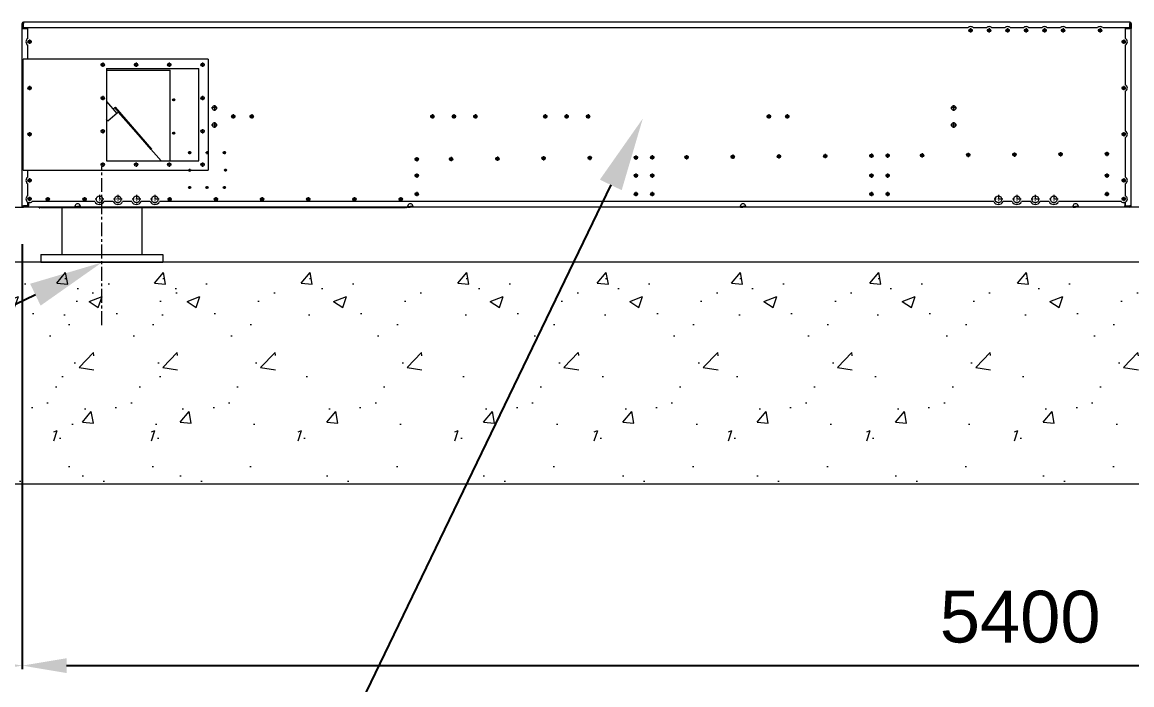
# Model space of a CAD drawing. Header units: millimetres. Extents: x -662582 to 33115, y -140469 to 24125.
# Drawn here: x 13013 to 16015, y 8518 to 10310 of the extents above; entities that cross this region are included whole.
import ezdxf
from ezdxf import colors
from ezdxf.entities.mleader import LeaderData, LeaderLine
from ezdxf.math import Vec2, Vec3

# ---------------------------------------------------------------- set-up
doc = ezdxf.new("R2010")
doc.units = ezdxf.units.MM
doc.linetypes.add('CENTER', pattern=[2, 1.25, -0.25, 0.25, -0.25])
doc.linetypes.add('DASHDOT', pattern=[18.5, 12, -3, 0.5, -3])
for name, color, linetype in [('center', 1, 'CENTER'), ('냉각탑_dim', 1, 'Continuous'), ('냉각탑_기초', 23, 'Continuous')]:
    doc.layers.add(name, color=color, linetype=linetype)
doc.styles.get("Standard").update_dxf_attribs({"font": 'arial.ttf'})
doc.dimstyles.new('1.40', dxfattribs={"dimscale": 20, "dimtxt": 1.5, "dimasz": 1, "dimexe": 0.5, "dimexo": 0.5, "dimgap": 0.5, "dimtad": 1, "dimdec": 0, "dimzin": 0, "dimdsep": 46, "dimtxsty": 'Standard', "dimcen": 0, "dimclrd": 2, "dimclre": 2, "dimclrt": 3, "dimadec": 0, "dimazin": 0, "dimtfac": 1, "dimtdec": 0, "dimtmove": 0, "dimatfit": 0, "dimfxl": 1, "dimtolj": 1, "dimtzin": 0, "dimlwd": -1, "dimlwe": -1, "dimarcsym": 0})

# ---------------------------------------------------------------- blocks, each defined once
blk = doc.blocks.new('*D447')
at = {"color": 2, "transparency": 16777216}
for p, q in [((12013.2, 9710.4), (12013.2, 8560.3)), ((13013.2, 9710.4), (13013.2, 8560.3)), ((12133.2, 8570.3), (12893.2, 8570.3))]:
    blk.add_line(p, q, dxfattribs=at)
for points in [[(12133.2, 8590.3), (12133.2, 8550.3), (12013.2, 8570.3)], [(12893.2, 8590.3), (12893.2, 8550.3), (13013.2, 8570.3)]]:
    blk.add_solid(points, dxfattribs=at)
at = {"layer": 'Defpoints', "color": 0, "transparency": 16777216}
for p in [(12013.2, 9810.4), (13013.2, 9810.4), (13013.2, 8570.3)]:
    blk.add_point(p, dxfattribs=at)
at = {"color": 3, "lineweight": 20, "transparency": 16777216, "insert": (12513.2, 8701.8), "char_height": 140, "attachment_point": 5}
blk.add_mtext('\\A1;1000', dxfattribs=at)
blk = doc.blocks.new('*D448')
at = {"color": 2, "transparency": 16777216}
for p, q in [((13013.2, 9710.4), (13013.2, 8560.3)), ((18413.2, 9710.4), (18413.2, 8560.3)), ((13133.2, 8570.3), (18293.2, 8570.3))]:
    blk.add_line(p, q, dxfattribs=at)
for points in [[(13133.2, 8590.3), (13133.2, 8550.3), (13013.2, 8570.3)], [(18293.2, 8590.3), (18293.2, 8550.3), (18413.2, 8570.3)]]:
    blk.add_solid(points, dxfattribs=at)
at = {"layer": 'Defpoints', "color": 0, "transparency": 16777216}
for p in [(13013.2, 9810.4), (18413.2, 9810.4), (18413.2, 8570.3)]:
    blk.add_point(p, dxfattribs=at)
at = {"color": 3, "lineweight": 20, "transparency": 16777216, "insert": (15713.2, 8701.8), "char_height": 140, "attachment_point": 5}
blk.add_mtext('\\A1;5400', dxfattribs=at)
blk = doc.blocks.new('*D452')
at = {"color": 2, "transparency": 16777216}
for p, q in [((11313.2, 9562.1), (11313.2, 7862.6)), ((19513.2, 9562.1), (19513.2, 7862.6)), ((11433.2, 7872.6), (19393.2, 7872.6))]:
    blk.add_line(p, q, dxfattribs=at)
for points in [[(11433.2, 7892.6), (11433.2, 7852.6), (11313.2, 7872.6)], [(19393.2, 7892.6), (19393.2, 7852.6), (19513.2, 7872.6)]]:
    blk.add_solid(points, dxfattribs=at)
at = {"layer": 'Defpoints', "color": 0, "transparency": 16777216}
for p in [(11313.2, 9662.1), (19513.2, 9662.1), (19513.2, 7872.6)]:
    blk.add_point(p, dxfattribs=at)
at = {"color": 3, "lineweight": 20, "transparency": 16777216, "insert": (15413.2, 8004.1), "char_height": 140, "attachment_point": 5}
blk.add_mtext('\\A1;8200', dxfattribs=at)
blk = doc.blocks.new('1')
at = {"color": 7, "lineweight": 20, "ltscale": 0.3375}
for p, q in [((13013.2, 10293.4), (13013.2, 10306.9)), ((13015.2, 10306.9), (13015.2, 10293.4)), ((16011.2, 10293.4), (16011.2, 10306.9)), ((16013.2, 10306.9), (16013.2, 10293.4)), ((13016.7, 9812.4), (13030.2, 9812.4)), ((13030.2, 9810.4), (13016.7, 9810.4)), ((15996.2, 9812.4), (16009.7, 9812.4)), ((16009.7, 9810.4), (15996.2, 9810.4))]:
    blk.add_line(p, q, dxfattribs=at)
at = {"color": 7, "lineweight": 20, "ltscale": 0.05}
for p, q in [((13013.2, 10306.9), (13015.2, 10306.9)), ((16013.2, 10306.9), (16011.2, 10306.9)), ((13016.7, 9810.4), (13016.7, 9812.4)), ((13059.2, 9808.4), (13061.2, 9808.4)), ((13156.4, 9810.4), (13156.4, 9812.4)), ((13170, 9810.4), (13170, 9812.4)), ((14053.2, 9808.4), (14051.2, 9808.4)), ((14056.4, 9810.4), (14056.4, 9812.4)), ((14070, 9810.4), (14070, 9812.4)), ((14956.4, 9810.4), (14956.4, 9812.4)), ((14970, 9810.4), (14970, 9812.4)), ((15856.4, 9810.4), (15856.4, 9812.4)), ((15870, 9810.4), (15870, 9812.4)), ((16009.7, 9810.4), (16009.7, 9812.4))]:
    blk.add_line(p, q, dxfattribs=at)
at = {"color": 7, "lineweight": 20, "ltscale": 0.0375}
for p, q in [((13015.2, 10306.9), (13016.7, 10306.9)), ((16011.2, 10306.9), (16009.7, 10306.9)), ((13263, 10078.7), (13264.1, 10079.6)), ((13264.1, 10079.6), (13265.3, 10080.6)), ((13362.5, 9966.4), (13363.7, 9967.4)), ((13016.7, 9812.4), (13016.7, 9813.9)), ((16009.7, 9812.4), (16009.7, 9813.9))]:
    blk.add_line(p, q, dxfattribs=at)
at = {"color": 7, "lineweight": 20}
for p, q in [((16009.7, 10310.4), (13016.7, 10310.4)), ((13013.2, 9813.9), (13013.2, 10293.4)), ((15572.1, 10295.4), (13016.7, 10295.4)), ((13028.2, 10266.1), (13028.2, 10293.4)), ((15622.1, 10295.4), (15586.4, 10295.4)), ((15672.1, 10295.4), (15636.4, 10295.4)), ((15722.1, 10295.4), (15686.4, 10295.4)), ((15772.1, 10295.4), (15736.4, 10295.4)), ((15822.1, 10295.4), (15786.4, 10295.4)), ((15922.1, 10295.4), (15836.4, 10295.4)), ((16009.7, 10295.4), (15936.4, 10295.4)), ((15998.2, 10266.1), (15998.2, 10293.4)), ((16013.2, 9813.9), (16013.2, 10293.4)), ((13028.2, 10210.4), (13028.2, 10248.8)), ((15998.2, 10141.1), (15998.2, 10248.8)), ((13016.2, 9910.4), (13016.2, 10210.4)), ((13516.2, 10210.4), (13016.2, 10210.4)), ((13516.2, 10210.4), (13516.2, 9910.4)), ((13241.2, 10185.4), (13491.2, 10185.4)), ((13241.2, 10185.4), (13241.2, 9935.4)), ((13241.2, 10180.4), (13413.2, 10180.4)), ((13413.2, 9935.4), (13413.2, 10180.4)), ((13491.2, 9935.4), (13491.2, 10185.4)), ((15998.2, 10016.1), (15998.2, 10123.8)), ((13241.2, 10096.1), (13269.3, 10063.8)), ((13270.1, 10064.4), (13245.3, 10042.6)), ((13362.5, 9966.4), (13264.1, 10079.6)), ((13363.7, 9967.4), (13265.3, 10080.6)), ((13389.4, 9935.4), (13273.1, 10067.1)), ((15998.2, 9891.1), (15998.2, 9998.8)), ((13016.2, 9910.4), (13516.2, 9910.4)), ((13241.2, 9935.4), (13491.2, 9935.4)), ((13028.2, 9841.1), (13028.2, 9873.8)), ((15998.2, 9841.1), (15998.2, 9873.8)), ((13209.6, 9825.4), (13040.4, 9825.4)), ((13259.6, 9825.4), (13234.9, 9825.4)), ((13309.6, 9825.4), (13284.9, 9825.4)), ((13359.6, 9825.4), (13334.9, 9825.4)), ((15641.6, 9825.4), (13384.9, 9825.4)), ((15691.6, 9825.4), (15666.9, 9825.4)), ((15741.6, 9825.4), (15716.9, 9825.4)), ((15791.6, 9825.4), (15766.9, 9825.4)), ((15986.1, 9825.4), (15816.9, 9825.4)), ((13156.4, 9810.4), (13030.2, 9810.4)), ((14049.7, 9808.4), (13062.7, 9808.4)), ((13120.2, 9808.4), (13120.2, 9682.4)), ((14056.4, 9810.4), (13170, 9810.4)), ((13336.5, 9808.4), (13336.5, 9682.4)), ((14956.4, 9810.4), (14070, 9810.4)), ((15856.4, 9810.4), (14970, 9810.4)), ((15996.2, 9810.4), (15870, 9810.4)), ((13063.4, 9682.4), (13393.4, 9682.4)), ((13063.4, 9682.4), (13063.4, 9660.4)), ((13393.4, 9682.4), (13393.4, 9660.4)), ((13393.4, 9660.4), (13063.4, 9660.4))]:
    blk.add_line(p, q, dxfattribs=at)
at = {"color": 7, "lineweight": 20, "ltscale": 0.0875}
for p, q in [((13016.7, 10310.4), (13016.7, 10306.9)), ((16009.7, 10310.4), (16009.7, 10306.9)), ((13013.2, 10293.4), (13016.7, 10293.4)), ((16013.2, 10293.4), (16009.7, 10293.4)), ((13013.2, 9813.9), (13016.7, 9813.9)), ((13030.2, 9810.4), (13030.2, 9813.9)), ((15996.2, 9810.4), (15996.2, 9813.9)), ((16013.2, 9813.9), (16009.7, 9813.9))]:
    blk.add_line(p, q, dxfattribs=at)
at = {"color": 7, "lineweight": 20, "ltscale": 0.2875}
for p, q in [((13016.7, 10295.4), (13016.7, 10306.9)), ((16009.7, 10295.4), (16009.7, 10306.9)), ((13016.7, 10293.4), (13028.2, 10293.4)), ((15998.2, 10293.4), (16009.7, 10293.4)), ((13028.2, 9813.9), (13016.7, 9813.9)), ((15998.2, 9813.9), (16009.7, 9813.9))]:
    blk.add_line(p, q, dxfattribs=at)
at = {"color": 7, "linetype": 'DASHDOT', "lineweight": 20, "ltscale": 0.2925}
for p, q in [((15585.1, 10288.4), (15573.4, 10288.4)), ((15579.2, 10294.3), (15579.2, 10282.6)), ((15635.1, 10288.4), (15623.4, 10288.4)), ((15629.2, 10294.3), (15629.2, 10282.6)), ((15685.1, 10288.4), (15673.4, 10288.4)), ((15679.2, 10294.3), (15679.2, 10282.6)), ((15735.1, 10288.4), (15723.4, 10288.4)), ((15729.2, 10294.3), (15729.2, 10282.6)), ((15785.1, 10288.4), (15773.4, 10288.4)), ((15779.2, 10294.3), (15779.2, 10282.6)), ((15835.1, 10288.4), (15823.4, 10288.4)), ((15829.2, 10294.3), (15829.2, 10282.6)), ((15935.1, 10288.4), (15923.4, 10288.4)), ((15929.2, 10294.3), (15929.2, 10282.6)), ((13033.2, 10263.3), (13033.2, 10251.6)), ((15999.1, 10257.4), (15987.4, 10257.4)), ((15993.2, 10263.3), (15993.2, 10251.6)), ((13231.2, 10201.3), (13231.2, 10189.6)), ((13321.2, 10201.3), (13321.2, 10189.6)), ((13411.2, 10201.3), (13411.2, 10189.6)), ((13501.2, 10201.3), (13501.2, 10189.6)), ((13033.2, 10138.3), (13033.2, 10126.6)), ((15999.1, 10132.4), (15987.4, 10132.4)), ((15993.2, 10138.3), (15993.2, 10126.6)), ((13231.2, 10111.3), (13231.2, 10099.6)), ((13501.2, 10111.3), (13501.2, 10099.6)), ((13584.2, 10061.3), (13584.2, 10049.6)), ((13634.2, 10061.3), (13634.2, 10049.6)), ((14123.2, 10061.3), (14123.2, 10049.6)), ((14181.2, 10061.3), (14181.2, 10049.6)), ((14239.2, 10061.3), (14239.2, 10049.6)), ((14428.2, 10061.3), (14428.2, 10049.6)), ((14486.2, 10061.3), (14486.2, 10049.6)), ((14544.2, 10061.3), (14544.2, 10049.6)), ((15033.2, 10061.3), (15033.2, 10049.6)), ((15083.2, 10061.3), (15083.2, 10049.6)), ((15089.1, 10055.4), (15077.4, 10055.4)), ((13033.2, 10013.3), (13033.2, 10001.6)), ((13231.2, 10021.3), (13231.2, 10009.6)), ((13501.2, 10021.3), (13501.2, 10009.6)), ((15999.1, 10007.4), (15987.4, 10007.4)), ((15993.2, 10013.3), (15993.2, 10001.6)), ((14080.7, 9945.5), (14080.7, 9933.8)), ((14173.7, 9946.2), (14173.7, 9934.5)), ((14298.7, 9947.2), (14298.7, 9935.5)), ((14423.7, 9948.2), (14423.7, 9936.5)), ((14548.7, 9949.2), (14548.7, 9937.5)), ((14673.7, 9950.1), (14673.7, 9938.4)), ((14717.7, 9950.5), (14717.7, 9938.8)), ((14810.7, 9951.2), (14810.7, 9939.5)), ((14935.7, 9952.2), (14935.7, 9940.5)), ((15066.6, 9947.3), (15054.9, 9947.3)), ((15060.7, 9953.2), (15060.7, 9941.5)), ((15191.6, 9948.3), (15179.9, 9948.3)), ((15185.7, 9954.2), (15185.7, 9942.5)), ((15316.6, 9949.2), (15304.9, 9949.2)), ((15310.7, 9955.1), (15310.7, 9943.4)), ((15360.6, 9949.6), (15348.9, 9949.6)), ((15354.7, 9955.5), (15354.7, 9943.8)), ((15453.6, 9950.3), (15441.9, 9950.3)), ((15447.7, 9956.2), (15447.7, 9944.5)), ((15578.6, 9951.3), (15566.9, 9951.3)), ((15572.7, 9957.2), (15572.7, 9945.5)), ((15703.6, 9952.3), (15691.9, 9952.3)), ((15697.7, 9958.2), (15697.7, 9946.5)), ((15828.6, 9953.3), (15816.9, 9953.3)), ((15822.7, 9959.2), (15822.7, 9947.5)), ((15953.6, 9954.2), (15941.9, 9954.2)), ((15947.7, 9960.1), (15947.7, 9948.4)), ((13231.2, 9931.3), (13231.2, 9919.6)), ((13321.2, 9931.3), (13321.2, 9919.6)), ((13411.2, 9931.3), (13411.2, 9919.6)), ((13501.2, 9931.3), (13501.2, 9919.6)), ((13033.2, 9888.3), (13033.2, 9876.6)), ((14080.7, 9901.3), (14080.7, 9889.6)), ((14673.7, 9901.3), (14673.7, 9889.6)), ((14717.7, 9901.3), (14717.7, 9889.6)), ((15316.6, 9895.4), (15304.9, 9895.4)), ((15310.7, 9901.3), (15310.7, 9889.6)), ((15360.6, 9895.4), (15348.9, 9895.4)), ((15354.7, 9901.3), (15354.7, 9889.6)), ((15953.6, 9895.4), (15941.9, 9895.4)), ((15947.7, 9901.3), (15947.7, 9889.6)), ((15999.1, 9882.4), (15987.4, 9882.4)), ((15993.2, 9888.3), (15993.2, 9876.6)), ((14080.7, 9851.3), (14080.7, 9839.6)), ((14673.7, 9851.3), (14673.7, 9839.6)), ((14717.7, 9851.3), (14717.7, 9839.6)), ((15310.7, 9851.3), (15310.7, 9839.6)), ((15354.7, 9851.3), (15354.7, 9839.6)), ((15947.7, 9851.3), (15947.7, 9839.6)), ((13033.2, 9838.3), (13033.2, 9826.6)), ((13082.2, 9837.3), (13082.2, 9825.6)), ((13182.2, 9837.3), (13182.2, 9825.6)), ((13412.2, 9837.3), (13412.2, 9825.6)), ((13537.2, 9837.3), (13537.2, 9825.6)), ((13662.2, 9837.3), (13662.2, 9825.6)), ((13787.2, 9837.3), (13787.2, 9825.6)), ((13912.2, 9837.3), (13912.2, 9825.6)), ((14037.2, 9837.3), (14037.2, 9825.6)), ((15316.6, 9845.4), (15304.9, 9845.4)), ((15360.6, 9845.4), (15348.9, 9845.4)), ((15953.6, 9845.4), (15941.9, 9845.4)), ((15999.1, 9832.4), (15987.4, 9832.4)), ((15993.2, 9838.3), (15993.2, 9826.6))]:
    blk.add_line(p, q, dxfattribs=at)
at = {"color": 7, "linetype": 'DASHDOT', "lineweight": 20, "ltscale": 0.292499}
for p, q in [((13039.1, 10257.4), (13027.4, 10257.4)), ((13237.1, 10195.4), (13225.4, 10195.4)), ((13327.1, 10195.4), (13315.4, 10195.4)), ((13417.1, 10195.4), (13405.4, 10195.4)), ((13507.1, 10195.4), (13495.4, 10195.4)), ((13039.1, 10132.4), (13027.4, 10132.4)), ((13237.1, 10105.4), (13225.4, 10105.4)), ((13507.1, 10105.4), (13495.4, 10105.4)), ((13590.1, 10055.4), (13578.4, 10055.4)), ((13640.1, 10055.4), (13628.4, 10055.4)), ((14129.1, 10055.4), (14117.4, 10055.4)), ((14187.1, 10055.4), (14175.4, 10055.4)), ((14245.1, 10055.4), (14233.4, 10055.4)), ((14434.1, 10055.4), (14422.4, 10055.4)), ((14492.1, 10055.4), (14480.4, 10055.4)), ((14550.1, 10055.4), (14538.4, 10055.4)), ((15039.1, 10055.4), (15027.4, 10055.4)), ((13039.1, 10007.4), (13027.4, 10007.4)), ((13237.1, 10015.4), (13225.4, 10015.4)), ((13507.1, 10015.4), (13495.4, 10015.4)), ((14086.6, 9939.6), (14074.9, 9939.6)), ((14179.6, 9940.3), (14167.9, 9940.3)), ((14304.6, 9941.3), (14292.9, 9941.3)), ((14429.6, 9942.3), (14417.9, 9942.3)), ((14554.6, 9943.3), (14542.9, 9943.3)), ((14679.6, 9944.2), (14667.9, 9944.2)), ((14723.6, 9944.6), (14711.9, 9944.6)), ((14816.6, 9945.3), (14804.9, 9945.3)), ((14941.6, 9946.3), (14929.9, 9946.3)), ((13237.1, 9925.4), (13225.4, 9925.4)), ((13327.1, 9925.4), (13315.4, 9925.4)), ((13417.1, 9925.4), (13405.4, 9925.4)), ((13507.1, 9925.4), (13495.4, 9925.4)), ((13039.1, 9882.4), (13027.4, 9882.4)), ((14086.6, 9895.4), (14074.9, 9895.4)), ((14679.6, 9895.4), (14667.9, 9895.4)), ((14723.6, 9895.4), (14711.9, 9895.4)), ((13039.1, 9832.4), (13027.4, 9832.4)), ((13088.1, 9831.4), (13076.4, 9831.4)), ((13188.1, 9831.4), (13176.4, 9831.4)), ((13418.1, 9831.4), (13406.4, 9831.4)), ((13543.1, 9831.4), (13531.4, 9831.4)), ((13668.1, 9831.4), (13656.4, 9831.4)), ((13793.1, 9831.4), (13781.4, 9831.4)), ((13918.1, 9831.4), (13906.4, 9831.4)), ((14043.1, 9831.4), (14031.4, 9831.4)), ((14086.6, 9845.4), (14074.9, 9845.4)), ((14679.6, 9845.4), (14667.9, 9845.4)), ((14723.6, 9845.4), (14711.9, 9845.4))]:
    blk.add_line(p, q, dxfattribs=at)
at = {"color": 7, "linetype": 'DASHDOT', "lineweight": 20, "ltscale": 0.195001}
for p, q in [((13427.1, 10100.4), (13419.3, 10100.4)), ((13427.1, 10010.4), (13419.3, 10010.4)), ((13470.1, 9957.4), (13462.3, 9957.4)), ((13517.1, 9957.4), (13509.3, 9957.4)), ((13564.1, 9957.4), (13556.3, 9957.4)), ((14084.1, 9939.6), (14076.3, 9939.6)), ((14177.1, 9940.3), (14169.3, 9940.3)), ((14302.1, 9941.3), (14294.3, 9941.3)), ((14427.1, 9942.3), (14419.3, 9942.3)), ((14677.1, 9944.3), (14669.3, 9944.3)), ((14721.1, 9944.6), (14713.3, 9944.6)), ((14814.1, 9945.3), (14806.3, 9945.3)), ((14939.1, 9946.3), (14931.3, 9946.3)), ((15189.1, 9948.3), (15181.3, 9948.3)), ((13470.1, 9910.4), (13462.3, 9910.4)), ((13567.1, 9910.4), (13559.3, 9910.4)), ((14084.1, 9895.4), (14076.3, 9895.4)), ((14677.1, 9895.4), (14669.3, 9895.4)), ((14721.1, 9895.4), (14713.3, 9895.4)), ((13470.1, 9863.4), (13462.3, 9863.4)), ((13517.1, 9863.4), (13509.3, 9863.4)), ((13564.1, 9863.4), (13556.3, 9863.4)), ((14084.1, 9845.4), (14076.3, 9845.4)), ((14677.1, 9845.4), (14669.3, 9845.4)), ((14721.1, 9845.4), (14713.3, 9845.4))]:
    blk.add_line(p, q, dxfattribs=at)
at = {"color": 7, "linetype": 'DASHDOT', "lineweight": 20, "ltscale": 0.195}
for p, q in [((13423.2, 10104.3), (13423.2, 10096.5)), ((13423.2, 10014.3), (13423.2, 10006.5)), ((13466.2, 9961.3), (13466.2, 9953.5)), ((13513.2, 9961.3), (13513.2, 9953.5)), ((13560.2, 9961.3), (13560.2, 9953.5)), ((14080.2, 9943.5), (14080.2, 9935.7)), ((14173.2, 9944.2), (14173.2, 9936.4)), ((14298.2, 9945.2), (14298.2, 9937.4)), ((14423.2, 9946.2), (14423.2, 9938.4)), ((14548.2, 9947.2), (14548.2, 9939.4)), ((14673.2, 9948.2), (14673.2, 9940.4)), ((14717.2, 9948.5), (14717.2, 9940.7)), ((14810.2, 9949.2), (14810.2, 9941.4)), ((14935.2, 9950.2), (14935.2, 9942.4)), ((15064.1, 9947.3), (15056.3, 9947.3)), ((15060.2, 9951.2), (15060.2, 9943.4)), ((15185.2, 9952.2), (15185.2, 9944.4)), ((15314.1, 9949.3), (15306.3, 9949.3)), ((15310.2, 9953.2), (15310.2, 9945.4)), ((15358.1, 9949.6), (15350.3, 9949.6)), ((15354.2, 9953.5), (15354.2, 9945.7)), ((15451.1, 9950.3), (15443.3, 9950.3)), ((15447.2, 9954.2), (15447.2, 9946.4)), ((15576.1, 9951.3), (15568.3, 9951.3)), ((15572.2, 9955.2), (15572.2, 9947.4)), ((15701.1, 9952.3), (15693.3, 9952.3)), ((15697.2, 9956.2), (15697.2, 9948.4)), ((15826.1, 9953.3), (15818.3, 9953.3)), ((15822.2, 9957.2), (15822.2, 9949.4)), ((15951.1, 9954.3), (15943.3, 9954.3)), ((15947.2, 9958.2), (15947.2, 9950.4)), ((13466.2, 9914.3), (13466.2, 9906.5)), ((13563.2, 9914.3), (13563.2, 9906.5)), ((14080.2, 9899.3), (14080.2, 9891.5)), ((14673.2, 9899.3), (14673.2, 9891.5)), ((14717.2, 9899.3), (14717.2, 9891.5)), ((15314.1, 9895.4), (15306.3, 9895.4)), ((15310.2, 9899.3), (15310.2, 9891.5)), ((15358.1, 9895.4), (15350.3, 9895.4)), ((15354.2, 9899.3), (15354.2, 9891.5)), ((15951.1, 9895.4), (15943.3, 9895.4)), ((15947.2, 9899.3), (15947.2, 9891.5)), ((13466.2, 9867.3), (13466.2, 9859.5)), ((13513.2, 9867.3), (13513.2, 9859.5)), ((13560.2, 9867.3), (13560.2, 9859.5)), ((14080.2, 9849.3), (14080.2, 9841.5)), ((14673.2, 9849.3), (14673.2, 9841.5)), ((14717.2, 9849.3), (14717.2, 9841.5)), ((15310.2, 9849.3), (15310.2, 9841.5)), ((15354.2, 9849.3), (15354.2, 9841.5)), ((15947.2, 9849.3), (15947.2, 9841.5)), ((15314.1, 9845.4), (15306.3, 9845.4)), ((15358.1, 9845.4), (15350.3, 9845.4)), ((15951.1, 9845.4), (15943.3, 9845.4))]:
    blk.add_line(p, q, dxfattribs=at)
at = {"color": 7, "lineweight": 20, "ltscale": 0.125001}
blk.add_line((13259.2, 10075.4), (13263, 10078.7), dxfattribs=at)
at = {"color": 7, "lineweight": 20, "ltscale": 0.1}
blk.add_line((13270.1, 10064.4), (13273.1, 10067.1), dxfattribs=at)
at = {"color": 7, "linetype": 'DASHDOT', "lineweight": 20, "ltscale": 0.389996}
for p, q in [((13541, 10078.4), (13525.4, 10078.4)), ((13541, 10032.4), (13525.4, 10032.4))]:
    blk.add_line(p, q, dxfattribs=at)
at = {"color": 7, "linetype": 'DASHDOT', "lineweight": 20, "ltscale": 0.389999}
for p, q in [((13533.2, 10086.2), (13533.2, 10070.6)), ((15533.2, 10086.2), (15533.2, 10070.6))]:
    blk.add_line(p, q, dxfattribs=at)
at = {"color": 7, "linetype": 'DASHDOT', "lineweight": 20, "ltscale": 0.390001}
for p, q in [((15541, 10078.4), (15525.4, 10078.4)), ((15541, 10032.4), (15525.4, 10032.4))]:
    blk.add_line(p, q, dxfattribs=at)
at = {"color": 7, "lineweight": 20, "ltscale": 0.157289}
blk.add_line((13245.3, 10042.6), (13241.2, 10047.3), dxfattribs=at)
at = {"color": 7, "lineweight": 20, "ltscale": 0.1554}
blk.add_line((13245.3, 10042.6), (13241.2, 10047.2), dxfattribs=at)
at = {"color": 7, "linetype": 'DASHDOT', "lineweight": 20, "ltscale": 0.39}
for p, q in [((13533.2, 10040.2), (13533.2, 10024.6)), ((15533.2, 10040.2), (15533.2, 10024.6))]:
    blk.add_line(p, q, dxfattribs=at)
at = {"color": 7, "lineweight": 20, "ltscale": 0.15}
for p, q in [((13033.2, 10004.4), (13033.2, 10010.4)), ((13033.2, 9829.4), (13033.2, 9835.4))]:
    blk.add_line(p, q, dxfattribs=at)
at = {"color": 7, "lineweight": 20, "ltscale": 0.010428}
blk.add_line((13362.2, 9966.2), (13362.5, 9966.4), dxfattribs=at)
at = {"color": 7, "linetype": 'DASHDOT', "lineweight": 20, "ltscale": 0.194998}
blk.add_line((14552.1, 9943.3), (14544.3, 9943.3), dxfattribs=at)
at = {"color": 7, "lineweight": 20, "ltscale": 0.483494}
blk.add_line((13028.2, 9891.1), (13028.2, 9910.4), dxfattribs=at)
at = {"color": 7, "lineweight": 20, "ltscale": 0.245994}
for p, q in [((13028.2, 9813.9), (13028.2, 9823.8)), ((15998.2, 9813.9), (15998.2, 9823.8))]:
    blk.add_line(p, q, dxfattribs=at)
at = {"color": 7, "lineweight": 20, "ltscale": 0.224015}
for p, q in [((13030.2, 9822.9), (13030.2, 9813.9)), ((15996.2, 9822.9), (15996.2, 9813.9))]:
    blk.add_line(p, q, dxfattribs=at)
at = {"color": 7, "linetype": 'DASHDOT', "lineweight": 20}
for p, q in [((13233.9, 9831.4), (13210.5, 9831.4)), ((13222.2, 9843.1), (13222.2, 9819.7)), ((13283.9, 9831.4), (13260.5, 9831.4)), ((13272.2, 9843.1), (13272.2, 9819.7)), ((13333.9, 9831.4), (13310.5, 9831.4)), ((13322.2, 9843.1), (13322.2, 9819.7)), ((13383.9, 9831.4), (13360.5, 9831.4)), ((13372.2, 9843.1), (13372.2, 9819.7)), ((15665.9, 9831.4), (15642.5, 9831.4)), ((15654.2, 9843.1), (15654.2, 9819.7)), ((15715.9, 9831.4), (15692.5, 9831.4)), ((15704.2, 9843.1), (15704.2, 9819.7)), ((15765.9, 9831.4), (15742.5, 9831.4)), ((15754.2, 9843.1), (15754.2, 9819.7)), ((15815.9, 9831.4), (15792.5, 9831.4)), ((15804.2, 9843.1), (15804.2, 9819.7))]:
    blk.add_line(p, q, dxfattribs=at)
at = {"lineweight": 20}
for p, q in [((12013.2, 9810.4), (13013.2, 9810.4)), ((13013.2, 9810.4), (13013.2, 9813.9)), ((13013.2, 9810.4), (13016.7, 9810.4)), ((18413.2, 9810.4), (13513.2, 9810.4)), ((11313.2, 9662.1), (19513.2, 9662.1))]:
    blk.add_line(p, q, dxfattribs=at)
at = {"color": 7, "lineweight": 20, "ltscale": 0.050016}
for p, q in [((13059.2, 9808.4), (13059.2, 9810.4)), ((13061.2, 9808.4), (13061.2, 9810.4))]:
    blk.add_line(p, q, dxfattribs=at)
at = {"color": 7, "lineweight": 20, "ltscale": 0.049866}
for p, q in [((13062.7, 9810.4), (13062.7, 9808.4)), ((14049.7, 9810.4), (14049.7, 9808.4))]:
    blk.add_line(p, q, dxfattribs=at)
at = {"color": 7, "lineweight": 20, "ltscale": 0.169248}
for p, q in [((13156.4, 9812.4), (13163.2, 9812.4)), ((13156.4, 9810.4), (13163.2, 9810.4)), ((13170, 9812.4), (13163.2, 9812.4)), ((13170, 9810.4), (13163.2, 9810.4)), ((14056.4, 9812.4), (14063.2, 9812.4)), ((14056.4, 9810.4), (14063.2, 9810.4)), ((14070, 9812.4), (14063.2, 9812.4)), ((14070, 9810.4), (14063.2, 9810.4)), ((14956.4, 9812.4), (14963.2, 9812.4)), ((14956.4, 9810.4), (14963.2, 9810.4)), ((14970, 9812.4), (14963.2, 9812.4)), ((14970, 9810.4), (14963.2, 9810.4)), ((15856.4, 9812.4), (15863.2, 9812.4)), ((15856.4, 9810.4), (15863.2, 9810.4)), ((15870, 9812.4), (15863.2, 9812.4)), ((15870, 9810.4), (15863.2, 9810.4))]:
    blk.add_line(p, q, dxfattribs=at)
at = {"color": 7, "lineweight": 20, "ltscale": 0.050015}
for p, q in [((14051.2, 9810.4), (14051.2, 9808.4)), ((14053.2, 9810.4), (14053.2, 9808.4))]:
    blk.add_line(p, q, dxfattribs=at)
at = {"color": 7, "lineweight": 20}
for centre, radius in [((15579.2, 10288.4), 4.5), ((15579.2, 10288.4), 3), ((15629.2, 10288.4), 4.5), ((15629.2, 10288.4), 3), ((15679.2, 10288.4), 4.5), ((15679.2, 10288.4), 3), ((15729.2, 10288.4), 4.5), ((15729.2, 10288.4), 3), ((15779.2, 10288.4), 4.5), ((15779.2, 10288.4), 3), ((15829.2, 10288.4), 4.5), ((15829.2, 10288.4), 3), ((15929.2, 10288.4), 4.5), ((15929.2, 10288.4), 3), ((13033.2, 10257.4), 4.5), ((13033.2, 10257.4), 3), ((15993.2, 10257.4), 4.5), ((15993.2, 10257.4), 3), ((13231.2, 10195.4), 4.5), ((13321.2, 10195.4), 4.5), ((13411.2, 10195.4), 4.5), ((13501.2, 10195.4), 4.5), ((13033.2, 10132.4), 4.5), ((13033.2, 10132.4), 3), ((15993.2, 10132.4), 4.5), ((15993.2, 10132.4), 3), ((13231.2, 10105.4), 4.5), ((13423.2, 10100.4), 3), ((13501.2, 10105.4), 4.5), ((13533.2, 10078.4), 6), ((13584.2, 10055.4), 4.5), ((13584.2, 10055.4), 3), ((13634.2, 10055.4), 4.5), ((13634.2, 10055.4), 3), ((14123.2, 10055.4), 4.5), ((14123.2, 10055.4), 3), ((14181.2, 10055.4), 4.5), ((14181.2, 10055.4), 3), ((14239.2, 10055.4), 4.5), ((14239.2, 10055.4), 3), ((14428.2, 10055.4), 4.5), ((14428.2, 10055.4), 3), ((14486.2, 10055.4), 4.5), ((14486.2, 10055.4), 3), ((14544.2, 10055.4), 4.5), ((14544.2, 10055.4), 3), ((15033.2, 10055.4), 4.5), ((15033.2, 10055.4), 3), ((15083.2, 10055.4), 4.5), ((15083.2, 10055.4), 3), ((15533.2, 10078.4), 6), ((13533.2, 10032.4), 6), ((15533.2, 10032.4), 6), ((13033.2, 10007.4), 4.5), ((13033.2, 10007.4), 3), ((13231.2, 10015.4), 4.5), ((13423.2, 10010.4), 3), ((13501.2, 10015.4), 4.5), ((15993.2, 10007.4), 4.5), ((15993.2, 10007.4), 3), ((13466.2, 9957.4), 3), ((13560.2, 9957.4), 3), ((14080.7, 9939.6), 4.5), ((14080.2, 9939.6), 3), ((14173.7, 9940.3), 4.5), ((14173.2, 9940.3), 3), ((14298.7, 9941.3), 4.5), ((14298.2, 9941.3), 3), ((14423.7, 9942.3), 4.5), ((14423.2, 9942.3), 3), ((14548.7, 9943.3), 4.5), ((14548.2, 9943.3), 3), ((14673.7, 9944.2), 4.5), ((14673.2, 9944.3), 3), ((14717.7, 9944.6), 4.5), ((14717.2, 9944.6), 3), ((14810.7, 9945.3), 4.5), ((14810.2, 9945.3), 3), ((14935.7, 9946.3), 4.5), ((14935.2, 9946.3), 3), ((15060.7, 9947.3), 4.5), ((15060.2, 9947.3), 3), ((15185.7, 9948.3), 4.5), ((15185.2, 9948.3), 3), ((15310.7, 9949.2), 4.5), ((15310.2, 9949.3), 3), ((15354.7, 9949.6), 4.5), ((15354.2, 9949.6), 3), ((15447.7, 9950.3), 4.5), ((15447.2, 9950.3), 3), ((15572.7, 9951.3), 4.5), ((15572.2, 9951.3), 3), ((15697.7, 9952.3), 4.5), ((15697.2, 9952.3), 3), ((15822.7, 9953.3), 4.5), ((15822.2, 9953.3), 3), ((15947.7, 9954.2), 4.5), ((15947.2, 9954.3), 3), ((13231.2, 9925.4), 4.5), ((13321.2, 9925.4), 4.5), ((13411.2, 9925.4), 4.5), ((13501.2, 9925.4), 4.5), ((13563.2, 9910.4), 3), ((13033.2, 9882.4), 4.5), ((13033.2, 9882.4), 3), ((14080.7, 9895.4), 4.5), ((14080.2, 9895.4), 3), ((14673.7, 9895.4), 4.5), ((14673.2, 9895.4), 3), ((14717.7, 9895.4), 4.5), ((14717.2, 9895.4), 3), ((15310.7, 9895.4), 4.5), ((15310.2, 9895.4), 3), ((15354.7, 9895.4), 4.5), ((15354.2, 9895.4), 3), ((15947.7, 9895.4), 4.5), ((15947.2, 9895.4), 3), ((15993.2, 9882.4), 4.5), ((15993.2, 9882.4), 3), ((13466.2, 9863.4), 3), ((13513.2, 9863.4), 3), ((13560.2, 9863.4), 3), ((14080.7, 9845.4), 4.5), ((14080.2, 9845.4), 3), ((14673.7, 9845.4), 4.5), ((14673.2, 9845.4), 3), ((14717.7, 9845.4), 4.5), ((14717.2, 9845.4), 3), ((15310.7, 9845.4), 4.5), ((15310.2, 9845.4), 3), ((15354.7, 9845.4), 4.5), ((15354.2, 9845.4), 3), ((15947.7, 9845.4), 4.5), ((15947.2, 9845.4), 3), ((13033.2, 9832.4), 4.5), ((13033.2, 9832.4), 3), ((13082.2, 9831.4), 4.5), ((13082.2, 9831.4), 3), ((13182.2, 9831.4), 4.5), ((13182.2, 9831.4), 3), ((13222.2, 9831.4), 9), ((13272.2, 9831.4), 9), ((13322.2, 9831.4), 9), ((13372.2, 9831.4), 9), ((13412.2, 9831.4), 4.5), ((13412.2, 9831.4), 3), ((13537.2, 9831.4), 4.5), ((13537.2, 9831.4), 3), ((13662.2, 9831.4), 4.5), ((13662.2, 9831.4), 3), ((13787.2, 9831.4), 4.5), ((13787.2, 9831.4), 3), ((13912.2, 9831.4), 4.5), ((13912.2, 9831.4), 3), ((14037.2, 9831.4), 4.5), ((14037.2, 9831.4), 3), ((15654.2, 9831.4), 9), ((15704.2, 9831.4), 9), ((15754.2, 9831.4), 9), ((15804.2, 9831.4), 9), ((15993.2, 9832.4), 4.5), ((15993.2, 9832.4), 3)]:
    blk.add_circle(centre, radius, dxfattribs=at)
for centre, radius, start, end in [((13016.7, 10306.9), 3.5, 90, 180), ((13016.7, 10306.9), 1.5, 90, 180), ((15579.2, 10288.4), 10, 44.427, 135.573), ((15629.2, 10288.4), 10, 44.427, 135.573), ((15679.2, 10288.4), 10, 44.427, 135.573), ((15729.2, 10288.4), 10, 44.427, 135.573), ((15779.2, 10288.4), 10, 44.427, 135.573), ((15829.2, 10288.4), 10, 44.427, 135.573), ((15929.2, 10288.4), 10, 44.427, 135.573), ((16009.7, 10306.9), 3.5, 0, 90), ((16009.7, 10306.9), 1.5, 0, 90), ((13033.2, 10257.4), 10, 120, 240), ((15993.2, 10257.4), 10, 300, 60), ((15993.2, 10132.4), 10, 300, 60), ((15993.2, 10007.4), 10, 300, 60), ((13513.2, 9957.4), 3, 359.7382, 0.2618), ((13466.2, 9910.4), 3, 180, 0), ((13033.2, 9882.4), 10, 120, 240), ((15993.2, 9882.4), 10, 300, 60), ((13033.2, 9832.4), 10, 120, 240), ((13033.2, 9832.4), 10, 252.5424, 315.573), ((13163.2, 9812.4), 7, 12.3736, 167.6264), ((13222.2, 9831.4), 14, 205.3769, 334.6231), ((13272.2, 9831.4), 14, 205.3769, 334.6231), ((13322.2, 9831.4), 14, 205.3769, 334.6231), ((13372.2, 9831.4), 14, 205.3769, 334.6231), ((14063.2, 9812.4), 7, 12.3736, 167.6264), ((14963.2, 9812.4), 7, 12.3736, 167.6264), ((15654.2, 9831.4), 14, 205.3769, 334.6231), ((15704.2, 9831.4), 14, 205.3769, 334.6231), ((15754.2, 9831.4), 14, 205.3769, 334.6231), ((15804.2, 9831.4), 14, 205.3769, 334.6231), ((15863.2, 9812.4), 7, 12.3736, 167.6264), ((15993.2, 9832.4), 10, 224.427, 287.4576), ((15993.2, 9832.4), 10, 300, 60), ((13016.7, 9813.9), 3.5, 180, 270), ((13016.7, 9813.9), 1.5, 180, 270), ((13051.7, 9813.9), 3.5, 270, 270.245), ((13060.7, 9813.9), 3.5, 269.755, 270), ((14053.7, 9813.9), 3.5, 270, 270.245), ((14051.4, 9811.5), 18.8, 0.553, 7.5903), ((14097.7, 9813.9), 3.5, 270, 270.245), ((14655.7, 9813.9), 3.5, 269.755, 270), ((14690.7, 9813.9), 3.5, 270, 270.245), ((14699.7, 9813.9), 3.5, 269.755, 270), ((14734.7, 9813.9), 3.5, 270, 270.245), ((15292.7, 9813.9), 3.5, 269.755, 270), ((15327.7, 9813.9), 3.5, 270, 270.245), ((15336.7, 9813.9), 3.5, 269.755, 270), ((15371.7, 9813.9), 3.5, 270, 270.245), ((15929.7, 9813.9), 3.5, 269.755, 270), ((15964.7, 9813.9), 3.5, 270, 270.245), ((15974.7, 9813.9), 3.5, 269.755, 270), ((16009.7, 9813.9), 1.5, 270, 0), ((16009.7, 9813.9), 3.5, 270, 0)]:
    blk.add_arc(centre, radius, start, end, dxfattribs=at)
for points in [[(13156.2, 9811.6), (13156.2, 9812), (13156.2, 9812.5), (13156.3, 9813), (13156.3, 9813.5), (13156.4, 9813.9)], [(13156.3, 9812.6), (13156.3, 9812.6), (13156.3, 9812.5), (13156.3, 9812.5), (13156.4, 9812.4), (13156.4, 9812.4)], [(13170.2, 9812.6), (13170.2, 9812.6), (13170.1, 9812.5), (13170.1, 9812.5), (13170, 9812.4), (13170, 9812.4)], [(13170.1, 9813.9), (13170.1, 9813.5), (13170.2, 9813), (13170.2, 9812.5), (13170.2, 9812), (13170.2, 9811.6)], [(14056.2, 9811.6), (14056.2, 9812), (14056.2, 9812.5), (14056.3, 9813), (14056.3, 9813.5), (14056.4, 9813.9)], [(14056.3, 9812.6), (14056.3, 9812.6), (14056.3, 9812.5), (14056.3, 9812.5), (14056.4, 9812.4), (14056.4, 9812.4)], [(14070.2, 9812.6), (14070.2, 9812.6), (14070.1, 9812.5), (14070.1, 9812.5), (14070, 9812.4), (14070, 9812.4)], [(14956.2, 9811.6), (14956.2, 9812), (14956.2, 9812.5), (14956.3, 9813), (14956.3, 9813.5), (14956.4, 9813.9)], [(14956.3, 9812.6), (14956.3, 9812.6), (14956.3, 9812.5), (14956.3, 9812.5), (14956.4, 9812.4), (14956.4, 9812.4)], [(14970.2, 9812.6), (14970.2, 9812.6), (14970.1, 9812.5), (14970.1, 9812.5), (14970, 9812.4), (14970, 9812.4)], [(14970.1, 9813.9), (14970.1, 9813.5), (14970.2, 9813), (14970.2, 9812.5), (14970.2, 9812), (14970.2, 9811.6)], [(15856.2, 9811.6), (15856.2, 9812), (15856.2, 9812.5), (15856.3, 9813), (15856.3, 9813.5), (15856.4, 9813.9)], [(15856.3, 9812.6), (15856.3, 9812.6), (15856.3, 9812.5), (15856.3, 9812.5), (15856.4, 9812.4), (15856.4, 9812.4)], [(15870.2, 9812.6), (15870.2, 9812.6), (15870.1, 9812.5), (15870.1, 9812.5), (15870, 9812.4), (15870, 9812.4)], [(15870.1, 9813.9), (15870.1, 9813.5), (15870.2, 9813), (15870.2, 9812.5), (15870.2, 9812), (15870.2, 9811.6)]]:
    blk.add_open_spline(points, degree=5, dxfattribs=at)
for points in [[(13156.2, 9811.6), (13156.2, 9811.3), (13156.2, 9811), (13156.3, 9810.7), (13156.3, 9810.5), (13156.4, 9810.5), (13156.4, 9810.4), (13156.4, 9810.4), (13156.4, 9810.4)], [(13170.2, 9811.6), (13170.2, 9811.3), (13170.2, 9811), (13170.2, 9810.7), (13170.1, 9810.5), (13170, 9810.5), (13170, 9810.4), (13170, 9810.4), (13170, 9810.4)], [(14056.2, 9811.6), (14056.2, 9811.3), (14056.2, 9811), (14056.3, 9810.7), (14056.3, 9810.5), (14056.4, 9810.5), (14056.4, 9810.4), (14056.4, 9810.4), (14056.4, 9810.4)], [(14070.2, 9811.6), (14070.2, 9811.3), (14070.2, 9811), (14070.2, 9810.7), (14070.1, 9810.5), (14070, 9810.5), (14070, 9810.4), (14070, 9810.4), (14070, 9810.4)], [(14956.2, 9811.6), (14956.2, 9811.3), (14956.2, 9811), (14956.3, 9810.7), (14956.3, 9810.5), (14956.4, 9810.5), (14956.4, 9810.4), (14956.4, 9810.4), (14956.4, 9810.4)], [(14970.2, 9811.6), (14970.2, 9811.3), (14970.2, 9811), (14970.2, 9810.7), (14970.1, 9810.5), (14970, 9810.5), (14970, 9810.4), (14970, 9810.4), (14970, 9810.4)], [(15856.2, 9811.6), (15856.2, 9811.3), (15856.2, 9811), (15856.3, 9810.7), (15856.3, 9810.5), (15856.4, 9810.5), (15856.4, 9810.4), (15856.4, 9810.4), (15856.4, 9810.4)], [(15870.2, 9811.6), (15870.2, 9811.3), (15870.2, 9811), (15870.2, 9810.7), (15870.1, 9810.5), (15870, 9810.5), (15870, 9810.4), (15870, 9810.4), (15870, 9810.4)]]:
    blk.add_open_spline(points, degree=5, knots=[0, 0, 0, 0, 0, 0, 3.902586, 3.902586, 3.902586, 4.80152, 4.80152, 4.80152, 4.80152, 4.80152, 4.80152], dxfattribs=at)

msp = doc.modelspace()

# ---------------------------------------------------------------- hatches: boundary and pattern name
at = {"layer": '냉각탑_기초', "lineweight": 20, "ltscale": 30}
h = msp.add_hatch(dxfattribs=at)
h.set_pattern_fill('AR-CONC', color=256, scale=50, style=0)
h.set_pattern_definition([(50, (-1721.56, -6879.23), (358.63, -31.376), [37.5, -412.5]), (355, (-1721.56, -6879.23), (-69.3757, 376.096), [30, -330]), (100.4514, (-1691.68, -6881.85), (289.2547, 344.72), [31.87, -350.571]), (46.1842, (-1721.56, -6779.23), (533.6205, -82.7595), [56.25, -618.75]), (96.6356, (-1677.1, -6786.13), (467.331, 487.059), [47.805, -525.856]), (351.1842, (-1721.56, -6779.23), (467.331, 487.059), [45, -495]), (21, (-1671.56, -6804.23), (298.4535, -201.3094), [37.5, -412.5]), (326, (-1671.56, -6804.23), (121.6577, 362.575), [30, -330]), (71.4514, (-1646.7, -6821), (420.1113, 161.265), [31.87, -350.571]), (37.5, (-1721.56, -6879.23), (6.0799, 166.4469), [0, -326, 0, -335, 0, -331.25]), (7.5, (-1721.56, -6879.23), (131.5348, 197.2059), [0, -191, 0, -318.5, 0, -126.25]), (327.5, (-1833.06, -6879.23), (266.9112, -11.2774), [0, -125, 0, -390, 0, -517.5]), (317.5, (-1883.06, -6879.23), (291.593, 50.0525), [0, -162.5, 0, -259, 0, -367.5])])
h.paths.add_polyline_path([(13207, 9662.1), (12872, 9662.1), (12872, 9062.1), (13207, 9062.1)])
h = msp.add_hatch(dxfattribs=at)
h.set_pattern_fill('AR-CONC', color=256, scale=50, style=0)
h.set_pattern_definition([(50, (-1495.1, -6879.23), (358.63, -31.376), [37.5, -412.5]), (355, (-1495.1, -6879.23), (-69.3757, 376.096), [30, -330]), (100.4514, (-1465.2, -6881.85), (289.2547, 344.72), [31.87, -350.571]), (46.1842, (-1495.1, -6779.23), (533.6205, -82.7595), [56.25, -618.75]), (96.6356, (-1450.63, -6786.13), (467.331, 487.059), [47.805, -525.856]), (351.1842, (-1495.1, -6779.23), (467.331, 487.059), [45, -495]), (21, (-1445.1, -6804.23), (298.4535, -201.3094), [37.5, -412.5]), (326, (-1445.1, -6804.23), (121.6577, 362.575), [30, -330]), (71.4514, (-1420.23, -6821), (420.1113, 161.265), [31.87, -350.571]), (37.5, (-1495.1, -6879.23), (6.0799, 166.4469), [0, -326, 0, -335, 0, -331.25]), (7.5, (-1495.1, -6879.23), (131.5348, 197.2059), [0, -191, 0, -318.5, 0, -126.25]), (327.5, (-1606.6, -6879.23), (266.9112, -11.2774), [0, -125, 0, -390, 0, -517.5]), (317.5, (-1656.6, -6879.23), (291.593, 50.0525), [0, -162.5, 0, -259, 0, -367.5])])
h.paths.add_polyline_path([(13433.4, 9662.1), (13098.4, 9662.1), (13098.4, 9062.1), (13433.4, 9062.1)])
h = msp.add_hatch(dxfattribs=at)
h.set_pattern_fill('AR-CONC', color=256, scale=50, style=0)
h.set_pattern_definition([(50, (-1230.3, -6879.23), (358.63, -31.376), [37.5, -412.5]), (355, (-1230.3, -6879.23), (-69.3757, 376.096), [30, -330]), (100.4514, (-1200.42, -6881.85), (289.2547, 344.72), [31.87, -350.571]), (46.1842, (-1230.3, -6779.23), (533.6205, -82.7595), [56.25, -618.75]), (96.6356, (-1185.84, -6786.13), (467.331, 487.059), [47.805, -525.856]), (351.1842, (-1230.3, -6779.23), (467.331, 487.059), [45, -495]), (21, (-1180.3, -6804.23), (298.4535, -201.3094), [37.5, -412.5]), (326, (-1180.3, -6804.23), (121.6577, 362.575), [30, -330]), (71.4514, (-1155.44, -6821), (420.1113, 161.265), [31.87, -350.571]), (37.5, (-1230.31, -6879.23), (6.0799, 166.4469), [0, -326, 0, -335, 0, -331.25]), (7.5, (-1230.3, -6879.23), (131.5348, 197.2059), [0, -191, 0, -318.5, 0, -126.25]), (327.5, (-1341.81, -6879.23), (266.9112, -11.2774), [0, -125, 0, -390, 0, -517.5]), (317.5, (-1391.8, -6879.23), (291.593, 50.0525), [0, -162.5, 0, -259, 0, -367.5])])
h.paths.add_polyline_path([(13698.2, 9662.1), (13363.2, 9662.1), (13363.2, 9062.1), (13698.2, 9062.1)])
h = msp.add_hatch(dxfattribs=at)
h.set_pattern_fill('AR-CONC', color=256, scale=50, style=0)
h.set_pattern_definition([(50, (-833.86, -6879.23), (358.63, -31.376), [37.5, -412.5]), (355, (-833.86, -6879.23), (-69.3757, 376.096), [30, -330]), (100.4514, (-803.97, -6881.85), (289.2547, 344.72), [31.87, -350.571]), (46.1842, (-833.86, -6779.23), (533.6205, -82.7595), [56.25, -618.75]), (96.6356, (-789.4, -6786.13), (467.331, 487.059), [47.805, -525.856]), (351.1842, (-833.86, -6779.23), (467.331, 487.059), [45, -495]), (21, (-783.86, -6804.23), (298.4535, -201.3094), [37.5, -412.5]), (326, (-783.86, -6804.23), (121.6577, 362.575), [30, -330]), (71.4514, (-759, -6821), (420.1113, 161.265), [31.87, -350.571]), (37.5, (-833.86, -6879.23), (6.0799, 166.4469), [0, -326, 0, -335, 0, -331.25]), (7.5, (-833.86, -6879.23), (131.5348, 197.2059), [0, -191, 0, -318.5, 0, -126.25]), (327.5, (-945.36, -6879.23), (266.9112, -11.2774), [0, -125, 0, -390, 0, -517.5]), (317.5, (-995.36, -6879.23), (291.593, 50.0525), [0, -162.5, 0, -259, 0, -367.5])])
h.paths.add_polyline_path([(14094.7, 9662.1), (13759.7, 9662.1), (13759.7, 9062.1), (14094.7, 9062.1)])
h = msp.add_hatch(dxfattribs=at)
h.set_pattern_fill('AR-CONC', color=256, scale=50, style=0)
h.set_pattern_definition([(50, (-409.68, -6879.23), (358.63, -31.376), [37.5, -412.5]), (355, (-409.68, -6879.23), (-69.3757, 376.096), [30, -330]), (100.4514, (-379.8, -6881.85), (289.2547, 344.72), [31.87, -350.571]), (46.1842, (-409.7, -6779.23), (533.6205, -82.7595), [56.25, -618.75]), (96.6356, (-365.2, -6786.13), (467.331, 487.059), [47.805, -525.856]), (351.1842, (-409.7, -6779.23), (467.331, 487.059), [45, -495]), (21, (-359.68, -6804.23), (298.4535, -201.3094), [37.5, -412.5]), (326, (-359.68, -6804.23), (121.6577, 362.575), [30, -330]), (71.4514, (-334.8, -6821), (420.1113, 161.265), [31.87, -350.571]), (37.5, (-409.68, -6879.23), (6.0799, 166.4469), [0, -326, 0, -335, 0, -331.25]), (7.5, (-409.68, -6879.23), (131.5348, 197.2059), [0, -191, 0, -318.5, 0, -126.25]), (327.5, (-521.18, -6879.23), (266.9112, -11.2774), [0, -125, 0, -390, 0, -517.5]), (317.5, (-571.18, -6879.23), (291.593, 50.0525), [0, -162.5, 0, -259, 0, -367.5])])
h.paths.add_polyline_path([(14518.8, 9662.1), (14183.8, 9662.1), (14183.8, 9062.1), (14518.8, 9062.1)])
h = msp.add_hatch(dxfattribs=at)
h.set_pattern_fill('AR-CONC', color=256, scale=50, style=0)
h.set_pattern_definition([(50, (-32.63, -6879.23), (358.63, -31.376), [37.5, -412.5]), (355, (-32.63, -6879.23), (-69.3757, 376.096), [30, -330]), (100.4514, (-2.75, -6881.85), (289.2547, 344.72), [31.87, -350.571]), (46.1842, (-32.63, -6779.23), (533.6205, -82.7595), [56.25, -618.75]), (96.6356, (11.84, -6786.13), (467.331, 487.059), [47.805, -525.856]), (351.1842, (-32.63, -6779.23), (467.331, 487.059), [45, -495]), (21, (17.37, -6804.23), (298.4535, -201.3094), [37.5, -412.5]), (326, (17.37, -6804.23), (121.6577, 362.575), [30, -330]), (71.4514, (42.24, -6821), (420.1113, 161.265), [31.87, -350.571]), (37.5, (-32.63, -6879.23), (6.0799, 166.4469), [0, -326, 0, -335, 0, -331.25]), (7.5, (-32.63, -6879.23), (131.5348, 197.2059), [0, -191, 0, -318.5, 0, -126.25]), (327.5, (-144.13, -6879.23), (266.9112, -11.2774), [0, -125, 0, -390, 0, -517.5]), (317.5, (-194.13, -6879.23), (291.593, 50.0525), [0, -162.5, 0, -259, 0, -367.5])])
h.paths.add_polyline_path([(14895.9, 9662.1), (14560.9, 9662.1), (14560.9, 9062.1), (14895.9, 9062.1)])
h = msp.add_hatch(dxfattribs=at)
h.set_pattern_fill('AR-CONC', color=256, scale=50, style=0)
h.set_pattern_definition([(50, (330.55, -6879.23), (358.63, -31.376), [37.5, -412.5]), (355, (330.55, -6879.23), (-69.3757, 376.096), [30, -330]), (100.4514, (360.44, -6881.85), (289.2547, 344.72), [31.87, -350.571]), (46.1842, (330.55, -6779.23), (533.6205, -82.7595), [56.25, -618.75]), (96.6356, (375, -6786.13), (467.331, 487.059), [47.805, -525.856]), (351.1842, (330.55, -6779.23), (467.331, 487.059), [45, -495]), (21, (380.55, -6804.23), (298.4535, -201.3094), [37.5, -412.5]), (326, (380.55, -6804.23), (121.6577, 362.575), [30, -330]), (71.4514, (405.42, -6821), (420.1113, 161.265), [31.87, -350.571]), (37.5, (330.55, -6879.23), (6.0799, 166.4469), [0, -326, 0, -335, 0, -331.25]), (7.5, (330.55, -6879.23), (131.5348, 197.2059), [0, -191, 0, -318.5, 0, -126.25]), (327.5, (219.05, -6879.23), (266.9112, -11.2774), [0, -125, 0, -390, 0, -517.5]), (317.5, (169.05, -6879.23), (291.593, 50.0525), [0, -162.5, 0, -259, 0, -367.5])])
h.paths.add_polyline_path([(15259.1, 9662.1), (14924.1, 9662.1), (14924.1, 9062.1), (15259.1, 9062.1)])
h = msp.add_hatch(dxfattribs=at)
h.set_pattern_fill('AR-CONC', color=256, scale=50, style=0)
h.set_pattern_definition([(50, (704.82, -6879.23), (358.63, -31.376), [37.5, -412.5]), (355, (704.82, -6879.23), (-69.3757, 376.096), [30, -330]), (100.4514, (734.7, -6881.85), (289.2547, 344.72), [31.87, -350.571]), (46.1842, (704.82, -6779.23), (533.6205, -82.7595), [56.25, -618.75]), (96.6356, (749.3, -6786.13), (467.331, 487.059), [47.805, -525.856]), (351.1842, (704.8, -6779.23), (467.331, 487.059), [45, -495]), (21, (754.82, -6804.23), (298.4535, -201.3094), [37.5, -412.5]), (326, (754.82, -6804.23), (121.6577, 362.575), [30, -330]), (71.4514, (779.7, -6821), (420.1113, 161.265), [31.87, -350.571]), (37.5, (704.82, -6879.23), (6.0799, 166.4469), [0, -326, 0, -335, 0, -331.25]), (7.5, (704.82, -6879.23), (131.5348, 197.2059), [0, -191, 0, -318.5, 0, -126.25]), (327.5, (593.32, -6879.23), (266.9112, -11.2774), [0, -125, 0, -390, 0, -517.5]), (317.5, (543.32, -6879.23), (291.593, 50.0525), [0, -162.5, 0, -259, 0, -367.5])])
h.paths.add_polyline_path([(15633.3, 9662.1), (15298.3, 9662.1), (15298.3, 9062.1), (15633.3, 9062.1)])
h = msp.add_hatch(dxfattribs=at)
h.set_pattern_fill('AR-CONC', color=256, scale=50, style=0)
h.set_pattern_definition([(50, (1104.45, -6879.23), (358.63, -31.376), [37.5, -412.5]), (355, (1104.45, -6879.23), (-69.3757, 376.096), [30, -330]), (100.4514, (1134.34, -6881.85), (289.2547, 344.72), [31.87, -350.571]), (46.1842, (1104.45, -6779.23), (533.6205, -82.7595), [56.25, -618.75]), (96.6356, (1148.9, -6786.13), (467.331, 487.059), [47.805, -525.856]), (351.1842, (1104.45, -6779.23), (467.331, 487.059), [45, -495]), (21, (1154.45, -6804.23), (298.4535, -201.3094), [37.5, -412.5]), (326, (1154.45, -6804.23), (121.6577, 362.575), [30, -330]), (71.4514, (1179.33, -6821), (420.1113, 161.265), [31.87, -350.571]), (37.5, (1104.45, -6879.23), (6.0799, 166.4469), [0, -326, 0, -335, 0, -331.25]), (7.5, (1104.45, -6879.23), (131.5348, 197.2059), [0, -191, 0, -318.5, 0, -126.25]), (327.5, (992.95, -6879.23), (266.9112, -11.2774), [0, -125, 0, -390, 0, -517.5]), (317.5, (942.95, -6879.23), (291.593, 50.0525), [0, -162.5, 0, -259, 0, -367.5])])
h.paths.add_polyline_path([(16033, 9662.1), (15698, 9662.1), (15698, 9062.1), (16033, 9062.1)])

# ---------------------------------------------------------------- linework, layer by layer
at = {"layer": 'center', "lineweight": 20, "ltscale": 30}
msp.add_line((13228.4, 9491.4), (13228.4, 9920.4), dxfattribs=at)
at = {"layer": '냉각탑_기초', "lineweight": 20, "ltscale": 30}
for p, q in [((11163.2, 9662.1), (19663.2, 9662.1)), ((10976.7, 9062.1), (20106.8, 9062.1))]:
    msp.add_line(p, q, dxfattribs=at)

# ---------------------------------------------------------------- block references
msp.add_blockref('1', (0, 0))

# ---------------------------------------------------------------- dimensions: what is measured, and where the dimension line sits
at = {"lineweight": 20}
for base, p1, p2, picture, middle in [((13013.2, 8570.3), (12013.2, 9810.4), (13013.2, 9810.4), '*D447', (12513.2, 8701.8)), ((18413.2, 8570.3), (13013.2, 9810.4), (18413.2, 9810.4), '*D448', (15713.2, 8701.8)), ((19513.2, 7872.6), (11313.2, 9662.1), (19513.2, 9662.1), '*D452', (15413.2, 8004.1))]:
    dim = msp.add_linear_dim(base=base, p1=p1, p2=p2, dimstyle='1.40', override={"dimtxt": 7, "dimasz": 6, "dimexo": 5, "dimgap": 3}, dxfattribs=at)
    dim.commit()
    dim.dimension.update_dxf_attribs({"geometry": picture, "text_midpoint": middle})

# ---------------------------------------------------------------- leaders
at = {"layer": '냉각탑_dim', "lineweight": 20}
ml = msp.add_multileader_mtext('Standard', dxfattribs=at)
ml.set_content('')
ml.set_leader_properties(color=256)
ml.build(insert=Vec2(0, 0))
ml.multileader.update_dxf_attribs({"text_right_attachment_type": 6, "dogleg_length": 5, "arrow_head_size": 199.5, "scale": 30})
ctx = ml.context
ctx.base_point, ctx.scale, ctx.char_height, ctx.arrow_head_size, ctx.landing_gap_size, ctx.plane_origin = Vec3(13179.3, 7328.8), 30, 7.18, 199.5, 3.59, Vec3(14822.4, 8553.1)
ctx.right_attachment, ctx.text_align_type = 6, 2
notes = []
notes.append((ctx, [(0, (1, 1, 0), (13378.8, 7328.8), (-1, 0), 199.5, [(0, [(14692.3, 10050)], 0, [])])]))
ctx.mtext, ml.multileader.dxf.content_type = None, 0
ml = msp.add_multileader_mtext('Standard', dxfattribs=at)
ml.set_content('')
ml.set_leader_properties(color=256)
ml.build(insert=Vec2(0, 0))
ml.multileader.update_dxf_attribs({"text_right_attachment_type": 6, "dogleg_length": 5, "arrow_head_size": 199.5, "scale": 30})
ctx = ml.context
ctx.base_point, ctx.scale, ctx.char_height, ctx.arrow_head_size, ctx.landing_gap_size, ctx.plane_origin = Vec3(10824, 8593.1), 30, 7.18, 199.5, 3.59, Vec3(13358.4, 8163.5)
ctx.right_attachment, ctx.text_align_type = 6, 2
notes.append((ctx, [(0, (1, 1, 0), (11023.5, 8593.1), (-1, 0), 199.5, [(0, [(13228.4, 9660.4)], 0, [])])]))
ctx.mtext, ml.multileader.dxf.content_type = None, 0
for ctx, leaders in notes:
    for number, flags, end, landing, length, lines in leaders:
        leader = LeaderData()
        leader.index, (leader.has_last_leader_line, leader.has_dogleg_vector, leader.attachment_direction) = number, flags
        leader.last_leader_point, leader.dogleg_vector, leader.dogleg_length = Vec3(end), Vec3(landing), length
        for number, points, colour, breaks in lines:
            line = LeaderLine()
            line.index, line.vertices, line.color, line.breaks = number, Vec3.list(points), colors.encode_raw_color(colour), breaks
            leader.lines.append(line)
        ctx.leaders.append(leader)

doc.saveas('drawing.dxf')
